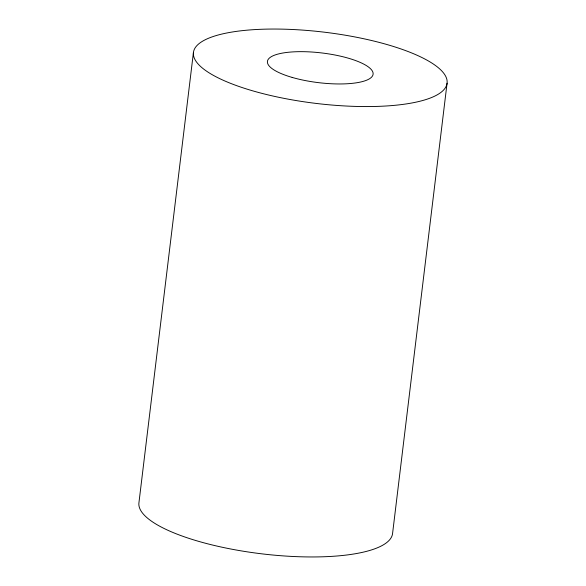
<?xml version="1.0" encoding="UTF-8"?>
<svg xmlns="http://www.w3.org/2000/svg" width="586" height="586" viewBox="0 0 586 586"><rect width="100%" height="100%" fill="white"/><g stroke="black" fill="none" stroke-linecap="round" stroke-linejoin="round"><path stroke-width="0.88" d="M193.439 52.396L138.933 502.781A127.748 35.856 6.9 0 0 261.217 553.763A127.748 35.856 6.9 0 0 392.561 533.604L447.067 83.219A127.748 35.856 6.9 0 0 260.763 29.3A127.748 35.856 6.9 0 0 252.925 90.903A127.748 35.856 6.9 0 0 447.067 83.219M292.194 77.433A53.231 14.943 6.9 0 0 373.092 74.232A53.231 14.943 6.9 0 0 295.469 51.766A53.231 14.943 6.9 0 0 292.194 77.433"/></g></svg>
